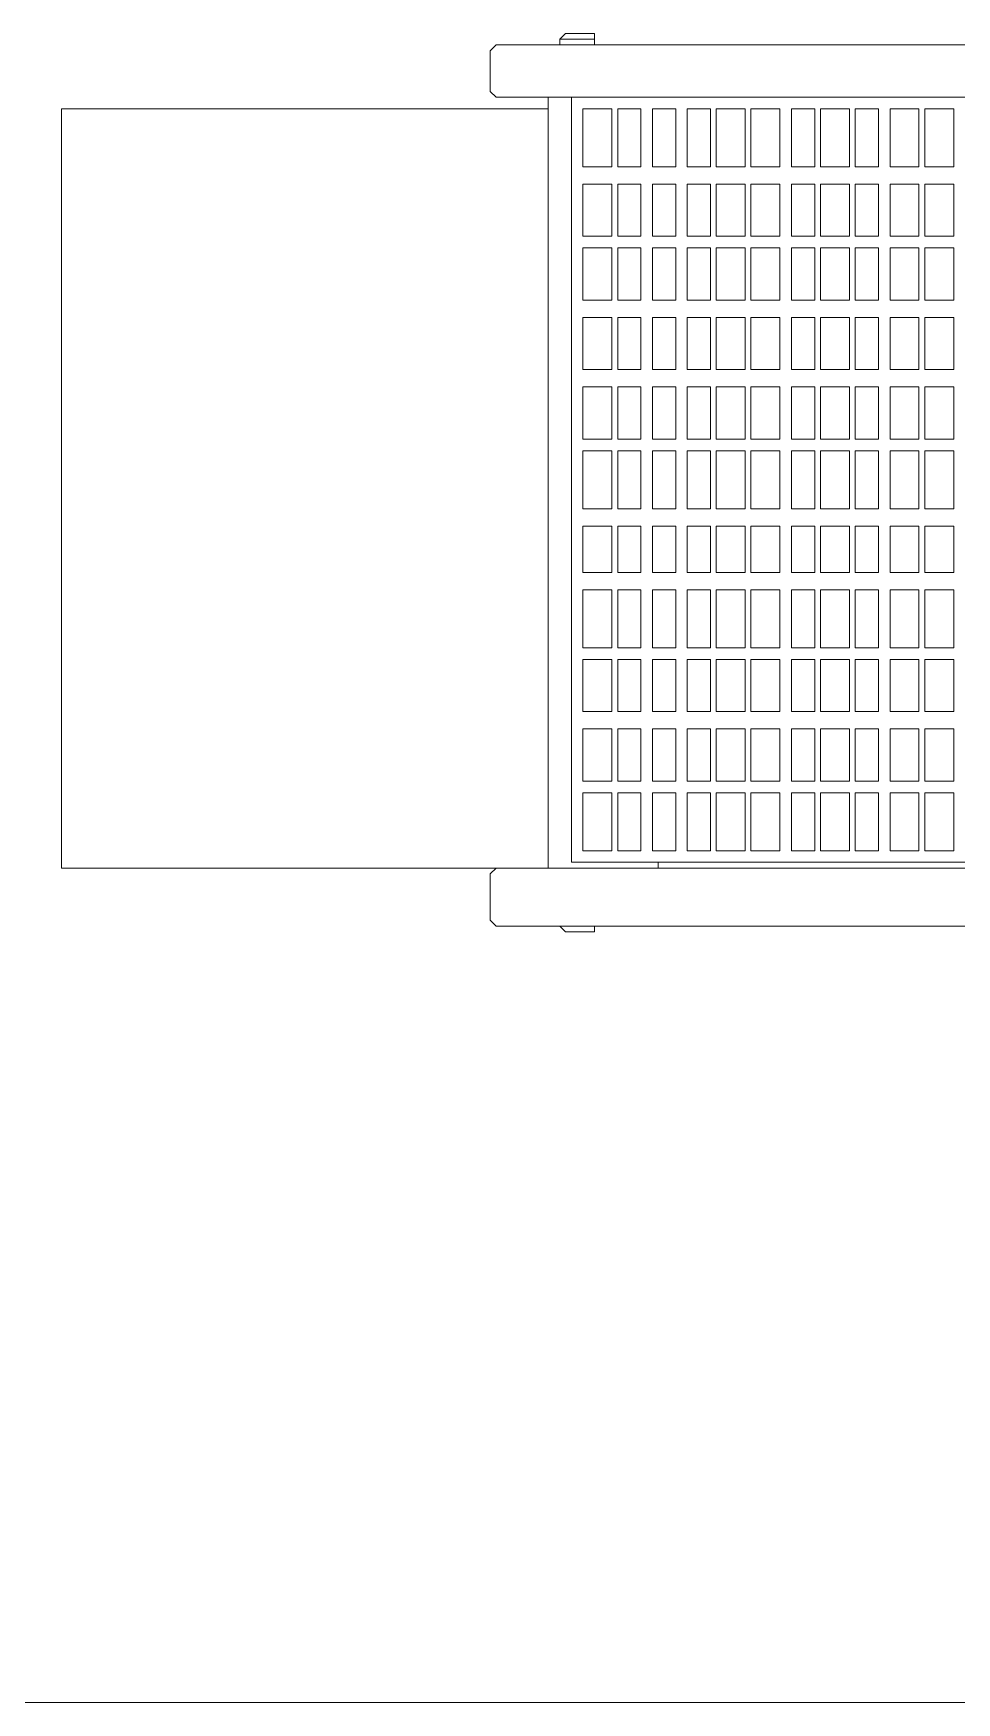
# Model space of a CAD drawing. Header units: metres. Extents: x -13545 to 152404, y -11890 to 28436.
# Drawn here: x 3700.2 to 3751.6, y 640 to 732.8 of the extents above; entities that cross this region are included whole.
import ezdxf

# ---------------------------------------------------------------- set-up
doc = ezdxf.new("R2010")
doc.units = ezdxf.units.M
doc.header["$LTSCALE"] = 100
doc.header["$MEASUREMENT"] = 0
doc.layers.get('0').update_dxf_attribs({"color": 9, "lineweight": 9})
doc.layers.add('25', color=8, linetype='Continuous', lineweight=9)
doc.layers.add('32-ekipman', color=9, linetype='Continuous', lineweight=9)
doc.styles.add('MuuM_TEXT-STANDART', font='ARIALN.TTF')
doc.dimstyles.new('MuuM_DIM200', dxfattribs={"dimscale": 20, "dimtxt": 2, "dimasz": 1, "dimexe": 1, "dimexo": 1, "dimgap": 1, "dimtad": 1, "dimdec": 1, "dimrnd": 0.5, "dimdsep": 46, "dimtxsty": 'MuuM_TEXT-STANDART', "dimblk": 'ARCHTICK', "dimcen": 0, "dimdle": 0.15, "dimclrd": 256, "dimclre": 256, "dimclrt": 256, "dimadec": 0, "dimazin": 0, "dimtfac": 5, "dimtdec": 1, "dimtix": 1, "dimtmove": 2, "dimatfit": 3, "dimldrblk": 'DOT', "dimfxl": 3, "dimfxlon": 1, "dimtolj": 1, "dimlwd": -1, "dimlwe": -1, "dimarcsym": 0})

# ---------------------------------------------------------------- blocks, each defined once
blk = doc.blocks.new('h')
for points in [[(182096.974, -16361.122), (182021.587, -16361.122)], [(182091.819, -16360.8), (182093.43, -16360.8)], [(182091.819, -16360.8), (182091.819, -16361.122)], [(182093.752, -16361.122), (182091.819, -16361.122)], [(182091.819, -16361.122), (182091.819, -16361.122)], [(182093.43, -16360.8), (182093.752, -16361.122)], [(182093.752, -16361.122), (182093.752, -16361.122)], [(182097.618, -16361.767), (182097.618, -16361.445), (182097.296, -16361.122), (182096.974, -16361.122)], [(182097.618, -16363.7), (182097.618, -16361.767)], [(182096.974, -16364.344), (182097.296, -16364.344), (182097.618, -16364.022), (182097.618, -16363.7)], [(182021.587, -16364.344), (182119.848, -16364.344)], [(182093.108, -16364.666), (182029.641, -16364.666)], [(182088.276, -16364.344), (182088.276, -16364.666)], [(182088.276, -16364.344), (182088.276, -16364.666)], [(182093.108, -16364.666), (182093.108, -16407.192)], [(182094.397, -16364.344), (182094.397, -16407.192)], [(182119.848, -16364.344), (182121.459, -16364.344)], [(182121.459, -16364.344), (182121.459, -16364.344), (182121.459, -16364.988)], [(182071.845, -16365.311), (182073.456, -16365.311)], [(182071.845, -16368.532), (182071.845, -16365.311)], [(182073.456, -16365.311), (182073.456, -16368.532)], [(182073.778, -16365.311), (182075.389, -16365.311)], [(182073.778, -16368.532), (182073.778, -16365.311)], [(182075.389, -16365.311), (182075.389, -16368.532)], [(182076.033, -16365.311), (182077.322, -16365.311)], [(182076.033, -16368.532), (182076.033, -16365.311)], [(182077.322, -16365.311), (182077.322, -16368.532)], [(182077.644, -16365.311), (182079.255, -16365.311)], [(182077.644, -16368.532), (182077.644, -16365.311)], [(182079.255, -16365.311), (182079.255, -16368.532)], [(182079.577, -16365.311), (182080.866, -16365.311)], [(182079.577, -16368.532), (182079.577, -16365.311)], [(182080.866, -16365.311), (182080.866, -16368.532)], [(182081.51, -16365.311), (182083.121, -16365.311)], [(182081.51, -16368.532), (182081.51, -16365.311)], [(182083.121, -16365.311), (182083.121, -16368.532)], [(182083.443, -16365.311), (182085.054, -16365.311)], [(182083.443, -16368.532), (182083.443, -16365.311)], [(182085.054, -16365.311), (182085.054, -16368.532)], [(182085.376, -16365.311), (182086.665, -16365.311)], [(182085.376, -16368.532), (182085.376, -16365.311)], [(182086.665, -16365.311), (182086.665, -16368.532)], [(182087.309, -16365.311), (182088.598, -16365.311)], [(182087.309, -16368.532), (182087.309, -16365.311)], [(182088.598, -16365.311), (182088.598, -16368.532)], [(182089.242, -16365.311), (182090.531, -16365.311)], [(182089.242, -16368.532), (182089.242, -16365.311)], [(182090.531, -16365.311), (182090.531, -16368.532)], [(182090.853, -16365.311), (182092.464, -16365.311)], [(182090.853, -16368.532), (182090.853, -16365.311)], [(182092.464, -16365.311), (182092.464, -16368.532)], [(182121.459, -16406.226), (182121.459, -16364.988)], [(182073.456, -16368.532), (182071.845, -16368.532)], [(182075.389, -16368.532), (182073.778, -16368.532)], [(182077.322, -16368.532), (182076.033, -16368.532)], [(182079.255, -16368.532), (182077.644, -16368.532)], [(182080.866, -16368.532), (182079.577, -16368.532)], [(182083.121, -16368.532), (182081.51, -16368.532)], [(182085.054, -16368.532), (182083.443, -16368.532)], [(182086.665, -16368.532), (182085.376, -16368.532)], [(182088.598, -16368.532), (182087.309, -16368.532)], [(182090.531, -16368.532), (182089.242, -16368.532)], [(182092.464, -16368.532), (182090.853, -16368.532)], [(182071.845, -16369.177), (182073.456, -16369.177)], [(182071.845, -16372.076), (182071.845, -16369.177)], [(182073.456, -16369.177), (182073.456, -16372.076)], [(182073.778, -16369.177), (182075.389, -16369.177)], [(182073.778, -16372.076), (182073.778, -16369.177)], [(182075.389, -16369.177), (182075.389, -16372.076)], [(182076.033, -16369.177), (182077.322, -16369.177)], [(182076.033, -16372.076), (182076.033, -16369.177)], [(182077.322, -16369.177), (182077.322, -16372.076)], [(182077.644, -16369.177), (182079.255, -16369.177)], [(182077.644, -16372.076), (182077.644, -16369.177)], [(182079.255, -16369.177), (182079.255, -16372.076)], [(182079.577, -16369.177), (182080.866, -16369.177)], [(182079.577, -16372.076), (182079.577, -16369.177)], [(182080.866, -16369.177), (182080.866, -16372.076)], [(182081.51, -16369.177), (182083.121, -16369.177)], [(182081.51, -16372.076), (182081.51, -16369.177)], [(182083.121, -16369.177), (182083.121, -16372.076)], [(182083.443, -16369.177), (182085.054, -16369.177)], [(182083.443, -16372.076), (182083.443, -16369.177)], [(182085.054, -16369.177), (182085.054, -16372.076)], [(182085.376, -16369.177), (182086.665, -16369.177)], [(182085.376, -16372.076), (182085.376, -16369.177)], [(182086.665, -16369.177), (182086.665, -16372.076)], [(182087.309, -16369.177), (182088.598, -16369.177)], [(182087.309, -16372.076), (182087.309, -16369.177)], [(182088.598, -16369.177), (182088.598, -16372.076)], [(182089.242, -16369.177), (182090.531, -16369.177)], [(182089.242, -16372.076), (182089.242, -16369.177)], [(182090.531, -16369.177), (182090.531, -16372.076)], [(182090.853, -16369.177), (182092.464, -16369.177)], [(182090.853, -16372.076), (182090.853, -16369.177)], [(182092.464, -16369.177), (182092.464, -16372.076)], [(182073.456, -16372.076), (182071.845, -16372.076)], [(182075.389, -16372.076), (182073.778, -16372.076)], [(182077.322, -16372.076), (182076.033, -16372.076)], [(182079.255, -16372.076), (182077.644, -16372.076)], [(182080.866, -16372.076), (182079.577, -16372.076)], [(182083.121, -16372.076), (182081.51, -16372.076)], [(182085.054, -16372.076), (182083.443, -16372.076)], [(182086.665, -16372.076), (182085.376, -16372.076)], [(182088.598, -16372.076), (182087.309, -16372.076)], [(182090.531, -16372.076), (182089.242, -16372.076)], [(182092.464, -16372.076), (182090.853, -16372.076)], [(182071.845, -16373.043), (182073.456, -16373.043)], [(182071.845, -16375.942), (182071.845, -16373.043)], [(182073.456, -16373.043), (182073.456, -16375.942)], [(182073.778, -16373.043), (182075.389, -16373.043)], [(182073.778, -16375.942), (182073.778, -16373.043)], [(182075.389, -16373.043), (182075.389, -16375.942)], [(182076.033, -16373.043), (182077.322, -16373.043)], [(182076.033, -16375.942), (182076.033, -16373.043)], [(182077.322, -16373.043), (182077.322, -16375.942)], [(182077.644, -16373.043), (182079.255, -16373.043)], [(182077.644, -16375.942), (182077.644, -16373.043)], [(182079.255, -16373.043), (182079.255, -16375.942)], [(182079.577, -16373.043), (182080.866, -16373.043)], [(182079.577, -16375.942), (182079.577, -16373.043)], [(182080.866, -16373.043), (182080.866, -16375.942)], [(182081.51, -16373.043), (182083.121, -16373.043)], [(182081.51, -16375.942), (182081.51, -16373.043)], [(182083.121, -16373.043), (182083.121, -16375.942)], [(182083.443, -16373.043), (182085.054, -16373.043)], [(182083.443, -16375.942), (182083.443, -16373.043)], [(182085.054, -16373.043), (182085.054, -16375.942)], [(182085.376, -16373.043), (182086.665, -16373.043)], [(182085.376, -16375.942), (182085.376, -16373.043)], [(182086.665, -16373.043), (182086.665, -16375.942)], [(182087.309, -16373.043), (182088.598, -16373.043)], [(182087.309, -16375.942), (182087.309, -16373.043)], [(182088.598, -16373.043), (182088.598, -16375.942)], [(182089.242, -16373.043), (182090.531, -16373.043)], [(182089.242, -16375.942), (182089.242, -16373.043)], [(182090.531, -16373.043), (182090.531, -16375.942)], [(182090.853, -16373.043), (182092.464, -16373.043)], [(182090.853, -16375.942), (182090.853, -16373.043)], [(182092.464, -16373.043), (182092.464, -16375.942)], [(182073.456, -16375.942), (182071.845, -16375.942)], [(182075.389, -16375.942), (182073.778, -16375.942)], [(182077.322, -16375.942), (182076.033, -16375.942)], [(182079.255, -16375.942), (182077.644, -16375.942)], [(182080.866, -16375.942), (182079.577, -16375.942)], [(182083.121, -16375.942), (182081.51, -16375.942)], [(182085.054, -16375.942), (182083.443, -16375.942)], [(182086.665, -16375.942), (182085.376, -16375.942)], [(182088.598, -16375.942), (182087.309, -16375.942)], [(182090.531, -16375.942), (182089.242, -16375.942)], [(182092.464, -16375.942), (182090.853, -16375.942)], [(182071.845, -16376.586), (182073.456, -16376.586)], [(182071.845, -16379.808), (182071.845, -16376.586)], [(182073.456, -16376.586), (182073.456, -16379.808)], [(182073.778, -16376.586), (182075.389, -16376.586)], [(182073.778, -16379.808), (182073.778, -16376.586)], [(182075.389, -16376.586), (182075.389, -16379.808)], [(182076.033, -16376.586), (182077.322, -16376.586)], [(182076.033, -16379.808), (182076.033, -16376.586)], [(182077.322, -16376.586), (182077.322, -16379.808)], [(182077.644, -16376.586), (182079.255, -16376.586)], [(182077.644, -16379.808), (182077.644, -16376.586)], [(182079.255, -16376.586), (182079.255, -16379.808)], [(182079.577, -16376.586), (182080.866, -16376.586)], [(182079.577, -16379.808), (182079.577, -16376.586)], [(182080.866, -16376.586), (182080.866, -16379.808)], [(182081.51, -16376.586), (182083.121, -16376.586)], [(182081.51, -16379.808), (182081.51, -16376.586)], [(182083.121, -16376.586), (182083.121, -16379.808)], [(182083.443, -16376.586), (182085.054, -16376.586)], [(182083.443, -16379.808), (182083.443, -16376.586)], [(182085.054, -16376.586), (182085.054, -16379.808)], [(182085.376, -16376.586), (182086.665, -16376.586)], [(182085.376, -16379.808), (182085.376, -16376.586)], [(182086.665, -16376.586), (182086.665, -16379.808)], [(182087.309, -16376.586), (182088.598, -16376.586)], [(182087.309, -16379.808), (182087.309, -16376.586)], [(182088.598, -16376.586), (182088.598, -16379.808)], [(182089.242, -16376.586), (182090.531, -16376.586)], [(182089.242, -16379.808), (182089.242, -16376.586)], [(182090.531, -16376.586), (182090.531, -16379.808)], [(182090.853, -16376.586), (182092.464, -16376.586)], [(182090.853, -16379.808), (182090.853, -16376.586)], [(182092.464, -16376.586), (182092.464, -16379.808)], [(182073.456, -16379.808), (182071.845, -16379.808)], [(182075.389, -16379.808), (182073.778, -16379.808)], [(182077.322, -16379.808), (182076.033, -16379.808)], [(182079.255, -16379.808), (182077.644, -16379.808)], [(182080.866, -16379.808), (182079.577, -16379.808)], [(182083.121, -16379.808), (182081.51, -16379.808)], [(182085.054, -16379.808), (182083.443, -16379.808)], [(182086.665, -16379.808), (182085.376, -16379.808)], [(182088.598, -16379.808), (182087.309, -16379.808)], [(182090.531, -16379.808), (182089.242, -16379.808)], [(182092.464, -16379.808), (182090.853, -16379.808)], [(182071.845, -16380.775), (182073.456, -16380.775)], [(182071.845, -16383.352), (182071.845, -16380.775)], [(182073.456, -16380.775), (182073.456, -16383.352)], [(182073.778, -16380.775), (182075.389, -16380.775)], [(182073.778, -16383.352), (182073.778, -16380.775)], [(182075.389, -16380.775), (182075.389, -16383.352)], [(182076.033, -16380.775), (182077.322, -16380.775)], [(182076.033, -16383.352), (182076.033, -16380.775)], [(182077.322, -16380.775), (182077.322, -16383.352)], [(182077.644, -16380.775), (182079.255, -16380.775)], [(182077.644, -16383.352), (182077.644, -16380.775)], [(182079.255, -16380.775), (182079.255, -16383.352)], [(182079.577, -16380.775), (182080.866, -16380.775)], [(182079.577, -16383.352), (182079.577, -16380.775)], [(182080.866, -16380.775), (182080.866, -16383.352)], [(182081.51, -16380.775), (182083.121, -16380.775)], [(182081.51, -16383.352), (182081.51, -16380.775)], [(182083.121, -16380.775), (182083.121, -16383.352)], [(182083.443, -16380.775), (182085.054, -16380.775)], [(182083.443, -16383.352), (182083.443, -16380.775)], [(182085.054, -16380.775), (182085.054, -16383.352)], [(182085.376, -16380.775), (182086.665, -16380.775)], [(182085.376, -16383.352), (182085.376, -16380.775)], [(182086.665, -16380.775), (182086.665, -16383.352)], [(182087.309, -16380.775), (182088.598, -16380.775)], [(182087.309, -16383.352), (182087.309, -16380.775)], [(182088.598, -16380.775), (182088.598, -16383.352)], [(182089.242, -16380.775), (182090.531, -16380.775)], [(182089.242, -16383.352), (182089.242, -16380.775)], [(182090.531, -16380.775), (182090.531, -16383.352)], [(182090.853, -16380.775), (182092.464, -16380.775)], [(182090.853, -16383.352), (182090.853, -16380.775)], [(182092.464, -16380.775), (182092.464, -16383.352)], [(182073.456, -16383.352), (182071.845, -16383.352)], [(182075.389, -16383.352), (182073.778, -16383.352)], [(182077.322, -16383.352), (182076.033, -16383.352)], [(182079.255, -16383.352), (182077.644, -16383.352)], [(182080.866, -16383.352), (182079.577, -16383.352)], [(182083.121, -16383.352), (182081.51, -16383.352)], [(182085.054, -16383.352), (182083.443, -16383.352)], [(182086.665, -16383.352), (182085.376, -16383.352)], [(182088.598, -16383.352), (182087.309, -16383.352)], [(182090.531, -16383.352), (182089.242, -16383.352)], [(182092.464, -16383.352), (182090.853, -16383.352)], [(182071.845, -16384.318), (182073.456, -16384.318)], [(182071.845, -16387.54), (182071.845, -16384.318)], [(182073.456, -16384.318), (182073.456, -16387.54)], [(182073.778, -16384.318), (182075.389, -16384.318)], [(182073.778, -16387.54), (182073.778, -16384.318)], [(182075.389, -16384.318), (182075.389, -16387.54)], [(182076.033, -16384.318), (182077.322, -16384.318)], [(182076.033, -16387.54), (182076.033, -16384.318)], [(182077.322, -16384.318), (182077.322, -16387.54)], [(182077.644, -16384.318), (182079.255, -16384.318)], [(182077.644, -16387.54), (182077.644, -16384.318)], [(182079.255, -16384.318), (182079.255, -16387.54)], [(182079.577, -16384.318), (182080.866, -16384.318)], [(182079.577, -16387.54), (182079.577, -16384.318)], [(182080.866, -16384.318), (182080.866, -16387.54)], [(182081.51, -16384.318), (182083.121, -16384.318)], [(182081.51, -16387.54), (182081.51, -16384.318)], [(182083.121, -16384.318), (182083.121, -16387.54)], [(182083.443, -16384.318), (182085.054, -16384.318)], [(182083.443, -16387.54), (182083.443, -16384.318)], [(182085.054, -16384.318), (182085.054, -16387.54)], [(182085.376, -16384.318), (182086.665, -16384.318)], [(182085.376, -16387.54), (182085.376, -16384.318)], [(182086.665, -16384.318), (182086.665, -16387.54)], [(182087.309, -16384.318), (182088.598, -16384.318)], [(182087.309, -16387.54), (182087.309, -16384.318)], [(182088.598, -16384.318), (182088.598, -16387.54)], [(182089.242, -16384.318), (182090.531, -16384.318)], [(182089.242, -16387.54), (182089.242, -16384.318)], [(182090.531, -16384.318), (182090.531, -16387.54)], [(182090.853, -16384.318), (182092.464, -16384.318)], [(182090.853, -16387.54), (182090.853, -16384.318)], [(182092.464, -16384.318), (182092.464, -16387.54)], [(182073.456, -16387.54), (182071.845, -16387.54)], [(182075.389, -16387.54), (182073.778, -16387.54)], [(182077.322, -16387.54), (182076.033, -16387.54)], [(182079.255, -16387.54), (182077.644, -16387.54)], [(182080.866, -16387.54), (182079.577, -16387.54)], [(182083.121, -16387.54), (182081.51, -16387.54)], [(182085.054, -16387.54), (182083.443, -16387.54)], [(182086.665, -16387.54), (182085.376, -16387.54)], [(182088.598, -16387.54), (182087.309, -16387.54)], [(182090.531, -16387.54), (182089.242, -16387.54)], [(182092.464, -16387.54), (182090.853, -16387.54)], [(182071.845, -16388.184), (182073.456, -16388.184)], [(182071.845, -16391.084), (182071.845, -16388.184)], [(182073.456, -16388.184), (182073.456, -16391.084)], [(182073.778, -16388.184), (182075.389, -16388.184)], [(182073.778, -16391.084), (182073.778, -16388.184)], [(182075.389, -16388.184), (182075.389, -16391.084)], [(182076.033, -16388.184), (182077.322, -16388.184)], [(182076.033, -16391.084), (182076.033, -16388.184)], [(182077.322, -16388.184), (182077.322, -16391.084)], [(182077.644, -16388.184), (182079.255, -16388.184)], [(182077.644, -16391.084), (182077.644, -16388.184)], [(182079.255, -16388.184), (182079.255, -16391.084)], [(182079.577, -16388.184), (182080.866, -16388.184)], [(182079.577, -16391.084), (182079.577, -16388.184)], [(182080.866, -16388.184), (182080.866, -16391.084)], [(182081.51, -16388.184), (182083.121, -16388.184)], [(182081.51, -16391.084), (182081.51, -16388.184)], [(182083.121, -16388.184), (182083.121, -16391.084)], [(182083.443, -16388.184), (182085.054, -16388.184)], [(182083.443, -16391.084), (182083.443, -16388.184)], [(182085.054, -16388.184), (182085.054, -16391.084)], [(182085.376, -16388.184), (182086.665, -16388.184)], [(182085.376, -16391.084), (182085.376, -16388.184)], [(182086.665, -16388.184), (182086.665, -16391.084)], [(182087.309, -16388.184), (182088.598, -16388.184)], [(182087.309, -16391.084), (182087.309, -16388.184)], [(182088.598, -16388.184), (182088.598, -16391.084)], [(182089.242, -16388.184), (182090.531, -16388.184)], [(182089.242, -16391.084), (182089.242, -16388.184)], [(182090.531, -16388.184), (182090.531, -16391.084)], [(182090.853, -16388.184), (182092.464, -16388.184)], [(182090.853, -16391.084), (182090.853, -16388.184)], [(182092.464, -16388.184), (182092.464, -16391.084)], [(182073.456, -16391.084), (182071.845, -16391.084)], [(182075.389, -16391.084), (182073.778, -16391.084)], [(182077.322, -16391.084), (182076.033, -16391.084)], [(182079.255, -16391.084), (182077.644, -16391.084)], [(182080.866, -16391.084), (182079.577, -16391.084)], [(182083.121, -16391.084), (182081.51, -16391.084)], [(182085.054, -16391.084), (182083.443, -16391.084)], [(182086.665, -16391.084), (182085.376, -16391.084)], [(182088.598, -16391.084), (182087.309, -16391.084)], [(182090.531, -16391.084), (182089.242, -16391.084)], [(182092.464, -16391.084), (182090.853, -16391.084)], [(182071.845, -16392.05), (182073.456, -16392.05)], [(182071.845, -16394.95), (182071.845, -16392.05)], [(182073.456, -16392.05), (182073.456, -16394.95)], [(182073.778, -16392.05), (182075.389, -16392.05)], [(182073.778, -16394.95), (182073.778, -16392.05)], [(182075.389, -16392.05), (182075.389, -16394.95)], [(182076.033, -16392.05), (182077.322, -16392.05)], [(182076.033, -16394.95), (182076.033, -16392.05)], [(182077.322, -16392.05), (182077.322, -16394.95)], [(182077.644, -16392.05), (182079.255, -16392.05)], [(182077.644, -16394.95), (182077.644, -16392.05)], [(182079.255, -16392.05), (182079.255, -16394.95)], [(182079.577, -16392.05), (182080.866, -16392.05)], [(182079.577, -16394.95), (182079.577, -16392.05)], [(182080.866, -16392.05), (182080.866, -16394.95)], [(182081.51, -16392.05), (182083.121, -16392.05)], [(182081.51, -16394.95), (182081.51, -16392.05)], [(182083.121, -16392.05), (182083.121, -16394.95)], [(182083.443, -16392.05), (182085.054, -16392.05)], [(182083.443, -16394.95), (182083.443, -16392.05)], [(182085.054, -16392.05), (182085.054, -16394.95)], [(182085.376, -16392.05), (182086.665, -16392.05)], [(182085.376, -16394.95), (182085.376, -16392.05)], [(182086.665, -16392.05), (182086.665, -16394.95)], [(182087.309, -16392.05), (182088.598, -16392.05)], [(182087.309, -16394.95), (182087.309, -16392.05)], [(182088.598, -16392.05), (182088.598, -16394.95)], [(182089.242, -16392.05), (182090.531, -16392.05)], [(182089.242, -16394.95), (182089.242, -16392.05)], [(182090.531, -16392.05), (182090.531, -16394.95)], [(182090.853, -16392.05), (182092.464, -16392.05)], [(182090.853, -16394.95), (182090.853, -16392.05)], [(182092.464, -16392.05), (182092.464, -16394.95)], [(182073.456, -16394.95), (182071.845, -16394.95)], [(182075.389, -16394.95), (182073.778, -16394.95)], [(182077.322, -16394.95), (182076.033, -16394.95)], [(182079.255, -16394.95), (182077.644, -16394.95)], [(182080.866, -16394.95), (182079.577, -16394.95)], [(182083.121, -16394.95), (182081.51, -16394.95)], [(182085.054, -16394.95), (182083.443, -16394.95)], [(182086.665, -16394.95), (182085.376, -16394.95)], [(182088.598, -16394.95), (182087.309, -16394.95)], [(182090.531, -16394.95), (182089.242, -16394.95)], [(182092.464, -16394.95), (182090.853, -16394.95)], [(182071.845, -16395.916), (182073.456, -16395.916)], [(182071.845, -16398.816), (182071.845, -16395.916)], [(182073.456, -16395.916), (182073.456, -16398.816)], [(182073.778, -16395.916), (182075.389, -16395.916)], [(182073.778, -16398.816), (182073.778, -16395.916)], [(182075.389, -16395.916), (182075.389, -16398.816)], [(182076.033, -16395.916), (182077.322, -16395.916)], [(182076.033, -16398.816), (182076.033, -16395.916)], [(182077.322, -16395.916), (182077.322, -16398.816)], [(182077.644, -16395.916), (182079.255, -16395.916)], [(182077.644, -16398.816), (182077.644, -16395.916)], [(182079.255, -16395.916), (182079.255, -16398.816)], [(182079.577, -16395.916), (182080.866, -16395.916)], [(182079.577, -16398.816), (182079.577, -16395.916)], [(182080.866, -16395.916), (182080.866, -16398.816)], [(182081.51, -16395.916), (182083.121, -16395.916)], [(182081.51, -16398.816), (182081.51, -16395.916)], [(182083.121, -16395.916), (182083.121, -16398.816)], [(182083.443, -16395.916), (182085.054, -16395.916)], [(182083.443, -16398.816), (182083.443, -16395.916)], [(182085.054, -16395.916), (182085.054, -16398.816)], [(182085.376, -16395.916), (182086.665, -16395.916)], [(182085.376, -16398.816), (182085.376, -16395.916)], [(182086.665, -16395.916), (182086.665, -16398.816)], [(182087.309, -16395.916), (182088.598, -16395.916)], [(182087.309, -16398.816), (182087.309, -16395.916)], [(182088.598, -16395.916), (182088.598, -16398.816)], [(182089.242, -16395.916), (182090.531, -16395.916)], [(182089.242, -16398.816), (182089.242, -16395.916)], [(182090.531, -16395.916), (182090.531, -16398.816)], [(182090.853, -16395.916), (182092.464, -16395.916)], [(182090.853, -16398.816), (182090.853, -16395.916)], [(182092.464, -16395.916), (182092.464, -16398.816)], [(182073.456, -16398.816), (182071.845, -16398.816)], [(182075.389, -16398.816), (182073.778, -16398.816)], [(182077.322, -16398.816), (182076.033, -16398.816)], [(182079.255, -16398.816), (182077.644, -16398.816)], [(182080.866, -16398.816), (182079.577, -16398.816)], [(182083.121, -16398.816), (182081.51, -16398.816)], [(182085.054, -16398.816), (182083.443, -16398.816)], [(182086.665, -16398.816), (182085.376, -16398.816)], [(182088.598, -16398.816), (182087.309, -16398.816)], [(182090.531, -16398.816), (182089.242, -16398.816)], [(182092.464, -16398.816), (182090.853, -16398.816)], [(182071.845, -16399.46), (182073.456, -16399.46)], [(182071.845, -16402.36), (182071.845, -16399.46)], [(182073.456, -16399.46), (182073.456, -16402.36)], [(182073.778, -16399.46), (182075.389, -16399.46)], [(182073.778, -16402.36), (182073.778, -16399.46)], [(182075.389, -16399.46), (182075.389, -16402.36)], [(182076.033, -16399.46), (182077.322, -16399.46)], [(182076.033, -16402.36), (182076.033, -16399.46)], [(182077.322, -16399.46), (182077.322, -16402.36)], [(182077.644, -16399.46), (182079.255, -16399.46)], [(182077.644, -16402.36), (182077.644, -16399.46)], [(182079.255, -16399.46), (182079.255, -16402.36)], [(182079.577, -16399.46), (182080.866, -16399.46)], [(182079.577, -16402.36), (182079.577, -16399.46)], [(182080.866, -16399.46), (182080.866, -16402.36)], [(182081.51, -16399.46), (182083.121, -16399.46)], [(182081.51, -16402.36), (182081.51, -16399.46)], [(182083.121, -16399.46), (182083.121, -16402.36)], [(182083.443, -16399.46), (182085.054, -16399.46)], [(182083.443, -16402.36), (182083.443, -16399.46)], [(182085.054, -16399.46), (182085.054, -16402.36)], [(182085.376, -16399.46), (182086.665, -16399.46)], [(182085.376, -16402.36), (182085.376, -16399.46)], [(182086.665, -16399.46), (182086.665, -16402.36)], [(182087.309, -16399.46), (182088.598, -16399.46)], [(182087.309, -16402.36), (182087.309, -16399.46)], [(182088.598, -16399.46), (182088.598, -16402.36)], [(182089.242, -16399.46), (182090.531, -16399.46)], [(182089.242, -16402.36), (182089.242, -16399.46)], [(182090.531, -16399.46), (182090.531, -16402.36)], [(182090.853, -16399.46), (182092.464, -16399.46)], [(182090.853, -16402.36), (182090.853, -16399.46)], [(182092.464, -16399.46), (182092.464, -16402.36)], [(182073.456, -16402.36), (182071.845, -16402.36)], [(182075.389, -16402.36), (182073.778, -16402.36)], [(182077.322, -16402.36), (182076.033, -16402.36)], [(182079.255, -16402.36), (182077.644, -16402.36)], [(182080.866, -16402.36), (182079.577, -16402.36)], [(182083.121, -16402.36), (182081.51, -16402.36)], [(182085.054, -16402.36), (182083.443, -16402.36)], [(182086.665, -16402.36), (182085.376, -16402.36)], [(182088.598, -16402.36), (182087.309, -16402.36)], [(182090.531, -16402.36), (182089.242, -16402.36)], [(182092.464, -16402.36), (182090.853, -16402.36)], [(182071.845, -16403.326), (182073.456, -16403.326)], [(182071.845, -16406.548), (182071.845, -16403.326)], [(182073.456, -16403.326), (182073.456, -16406.548)], [(182073.778, -16403.326), (182075.389, -16403.326)], [(182073.778, -16406.548), (182073.778, -16403.326)], [(182075.389, -16403.326), (182075.389, -16406.548)], [(182076.033, -16403.326), (182077.322, -16403.326)], [(182076.033, -16406.548), (182076.033, -16403.326)], [(182077.322, -16403.326), (182077.322, -16406.548)], [(182077.644, -16403.326), (182079.255, -16403.326)], [(182077.644, -16406.548), (182077.644, -16403.326)], [(182079.255, -16403.326), (182079.255, -16406.548)], [(182079.577, -16403.326), (182080.866, -16403.326)], [(182079.577, -16406.548), (182079.577, -16403.326)], [(182080.866, -16403.326), (182080.866, -16406.548)], [(182081.51, -16403.326), (182083.121, -16403.326)], [(182081.51, -16406.548), (182081.51, -16403.326)], [(182083.121, -16403.326), (182083.121, -16406.548)], [(182083.443, -16403.326), (182085.054, -16403.326)], [(182083.443, -16406.548), (182083.443, -16403.326)], [(182085.054, -16403.326), (182085.054, -16406.548)], [(182085.376, -16403.326), (182086.665, -16403.326)], [(182085.376, -16406.548), (182085.376, -16403.326)], [(182086.665, -16403.326), (182086.665, -16406.548)], [(182087.309, -16403.326), (182088.598, -16403.326)], [(182087.309, -16406.548), (182087.309, -16403.326)], [(182088.598, -16403.326), (182088.598, -16406.548)], [(182089.242, -16403.326), (182090.531, -16403.326)], [(182089.242, -16406.548), (182089.242, -16403.326)], [(182090.531, -16403.326), (182090.531, -16406.548)], [(182090.853, -16403.326), (182092.464, -16403.326)], [(182090.853, -16406.548), (182090.853, -16403.326)], [(182092.464, -16403.326), (182092.464, -16406.548)], [(182073.456, -16406.548), (182071.845, -16406.548)], [(182075.389, -16406.548), (182073.778, -16406.548)], [(182077.322, -16406.548), (182076.033, -16406.548)], [(182079.255, -16406.548), (182077.644, -16406.548)], [(182080.866, -16406.548), (182079.577, -16406.548)], [(182083.121, -16406.548), (182081.51, -16406.548)], [(182085.054, -16406.548), (182083.443, -16406.548)], [(182086.665, -16406.548), (182085.376, -16406.548)], [(182088.598, -16406.548), (182087.309, -16406.548)], [(182090.531, -16406.548), (182089.242, -16406.548)], [(182092.464, -16406.548), (182090.853, -16406.548)], [(182119.848, -16406.548), (182094.397, -16406.548)], [(182121.459, -16406.548), (182119.848, -16406.548)], [(182121.459, -16406.226), (182121.459, -16406.548), (182121.459, -16406.548)], [(182093.108, -16407.192), (182026.42, -16407.192)], [(182096.974, -16407.192), (182093.108, -16407.192)], [(182096.974, -16407.192), (182097.296, -16407.192), (182097.618, -16407.514), (182097.618, -16407.514)], [(182097.618, -16407.514), (182097.618, -16409.77)], [(182096.974, -16410.092), (182021.587, -16410.092)], [(182091.819, -16410.092), (182091.819, -16410.414)], [(182093.752, -16410.092), (182093.752, -16410.414)], [(182097.618, -16409.77), (182097.296, -16410.092), (182096.974, -16410.092)], [(182097.618, -16409.77), (182097.618, -16409.77)], [(182093.752, -16410.414), (182091.819, -16410.414)], [(182091.819, -16410.414), (182091.819, -16410.736)], [(182091.819, -16410.736), (182093.43, -16410.736)], [(182093.752, -16410.414), (182093.43, -16410.736)]]:
    blk.add_lwpolyline(points)
blk = doc.blocks.new('_ArchTick')
at = {"color": 0, "linetype": 'ByBlock', "const_width": 0.15}
blk.add_lwpolyline([(-0.5, -0.5), (0.5, 0.5)], dxfattribs=at)
blk = doc.blocks.new('*D405')
at = {"layer": '25', "transparency": 16777216}
for p, q in [((875, -32730.792), (875, -32650.792)), ((4425, -32730.792), (4425, -32650.792)), ((872, -32670.792), (4428, -32670.792))]:
    blk.add_line(p, q, dxfattribs=at)
at = {"layer": '25', "transparency": 16777216, "xscale": 20, "yscale": 20, "zscale": 20, "rotation": 180}
blk.add_blockref('_ArchTick', (875, -32670.792), dxfattribs=at)
at = {"layer": '25', "transparency": 16777216, "xscale": 20, "yscale": 20, "zscale": 20}
blk.add_blockref('_ArchTick', (4425, -32670.792), dxfattribs=at)
at = {"layer": '25', "transparency": 16777216, "insert": (2650, -32625.263), "char_height": 50, "attachment_point": 5, "style": 'MuuM_TEXT-STANDART'}
blk.add_mtext('\\A1;3550', dxfattribs=at)
blk = doc.blocks.new('_Dot')
at = {"color": 0, "linetype": 'ByBlock', "lineweight": -2}
blk.add_line((-0.5, 0), (-1, 0), dxfattribs=at)
at = {"color": 0, "linetype": 'ByBlock', "const_width": 0.5}
blk.add_lwpolyline([(-0.25, 0, 1), (0.25, 0, 1)], format="xyb", close=True, dxfattribs=at)
blk = doc.blocks.new('2.bod.Mimari')
at = {"layer": '32-ekipman', "ltscale": 2, "rotation": 180}
blk.add_blockref('h', (185823.255, -24307.965), dxfattribs=at)
at = {"layer": '25'}
dim = blk.add_linear_dim(base=(4425, -7990), p1=(875, -8249.415), p2=(4425, -8179.387), dimstyle='MuuM_DIM200', override={"dimtxt": 2.5}, dxfattribs=at)
dim.commit()
dim.dimension.update_dxf_attribs({"geometry": '*D405', "text_midpoint": (2650, -7944.471), "insert": (0, 24680.792)})

msp = doc.modelspace()

# ---------------------------------------------------------------- block references
msp.add_blockref('2.bod.Mimari', (0, 8630))

doc.saveas('drawing.dxf')
